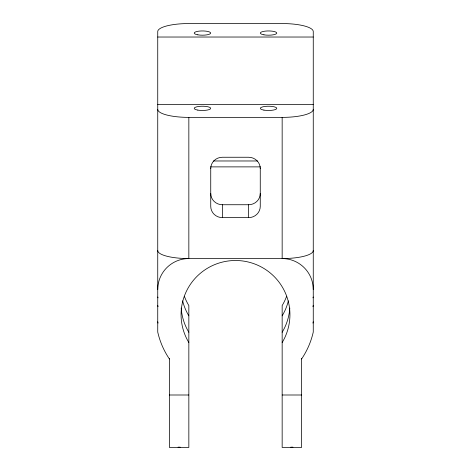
<?xml version="1.0" encoding="UTF-8"?>
<svg xmlns="http://www.w3.org/2000/svg" width="471" height="471" viewBox="0 0 471 471"><rect width="100%" height="100%" fill="white"/><g stroke="black" fill="none" stroke-linecap="round" stroke-linejoin="round"><path stroke-width="0.71" d="M289.806 308.04L289.736 308.964A54.436 54.159 0 0 1 282.158 332.285M312.974 297.831L313.239 297.03M157.738 37.026L313.262 37.026M157.738 104.485L313.262 104.485M157.738 109.354A31.104 8.031 0 0 0 188.842 117.385L282.158 117.385A31.104 8.031 0 0 0 313.262 109.354M213.493 160.976L257.507 160.976M210.49 166.881L260.51 166.881M210.737 193.469A11.663 11.269 0 0 0 222.4 204.738L248.6 204.738A11.663 11.269 0 0 0 260.263 193.469M210.737 167.994L210.737 206.369A11.663 11.269 0 0 0 222.4 217.637L248.6 217.637A11.663 11.269 0 0 0 260.263 206.369L260.263 167.994M169.401 394.998L188.842 394.998M282.158 394.998L301.599 394.998M178.044 447.167L180.205 447.167M290.795 447.167L292.956 447.167M157.761 297.03L158.026 297.831M181.194 308.04L181.264 308.964A54.436 54.159 0 0 0 188.842 332.285M301.599 358.484L301.599 447.444L282.158 447.45L282.158 305.567A54.436 54.159 0 0 0 286.627 296.253M282.158 117.385L282.158 258.567A31.104 30.945 0 0 1 313.262 289.512M248.6 204.738L248.6 217.637M222.4 204.738L222.4 217.637M188.842 117.385L188.842 258.567A31.104 30.945 0 0 0 157.738 289.512M169.401 358.484L169.401 447.444L188.842 447.45L188.842 305.567A54.436 54.159 0 0 1 184.373 296.253M260.263 168.524A11.663 11.269 0 0 0 248.6 157.255L222.4 157.255A11.663 11.269 0 0 0 210.737 168.524M288.358 300.875A54.436 54.159 0 0 1 282.158 315.835M188.842 315.835A54.436 54.159 0 0 1 182.642 300.875M313.262 305.349A79.705 79.305 0 0 1 312.956 306.656M158.044 306.656A79.705 79.305 0 0 1 157.738 305.349M188.842 342.552A54.436 54.159 0 0 1 200.269 273.374A54.436 54.159 0 0 1 270.731 273.374A54.436 54.159 0 0 1 282.158 342.552M313.262 321.799A79.705 79.305 0 0 1 312.956 323.1M158.044 323.1A79.705 79.305 0 0 1 157.738 321.799M301.599 358.979A79.705 79.305 0 0 0 313.262 332.067L313.262 31.581A31.104 8.031 0 0 0 282.158 23.55L188.842 23.55A31.104 8.031 0 0 0 157.738 31.581L157.738 332.067A79.705 79.305 0 0 0 169.401 358.979M313.262 250.537A31.104 8.031 0 0 1 282.158 258.567L188.842 258.567A31.104 8.031 0 0 1 157.738 250.537M263.937 110.114A8.231 2.125 0 0 0 276.76 108.507A8.231 2.125 0 0 0 264.955 106.44A8.231 2.125 0 0 0 263.937 110.114M263.937 34.83A8.231 2.125 0 0 0 276.76 33.223A8.231 2.125 0 0 0 264.955 31.157A8.231 2.125 0 0 0 263.937 34.83M197.838 110.114A8.231 2.125 0 0 0 210.661 108.507A8.231 2.125 0 0 0 198.856 106.44A8.231 2.125 0 0 0 197.838 110.114M197.838 34.83A8.231 2.125 0 0 0 210.661 33.223A8.231 2.125 0 0 0 198.856 31.157A8.231 2.125 0 0 0 197.838 34.83"/></g></svg>
